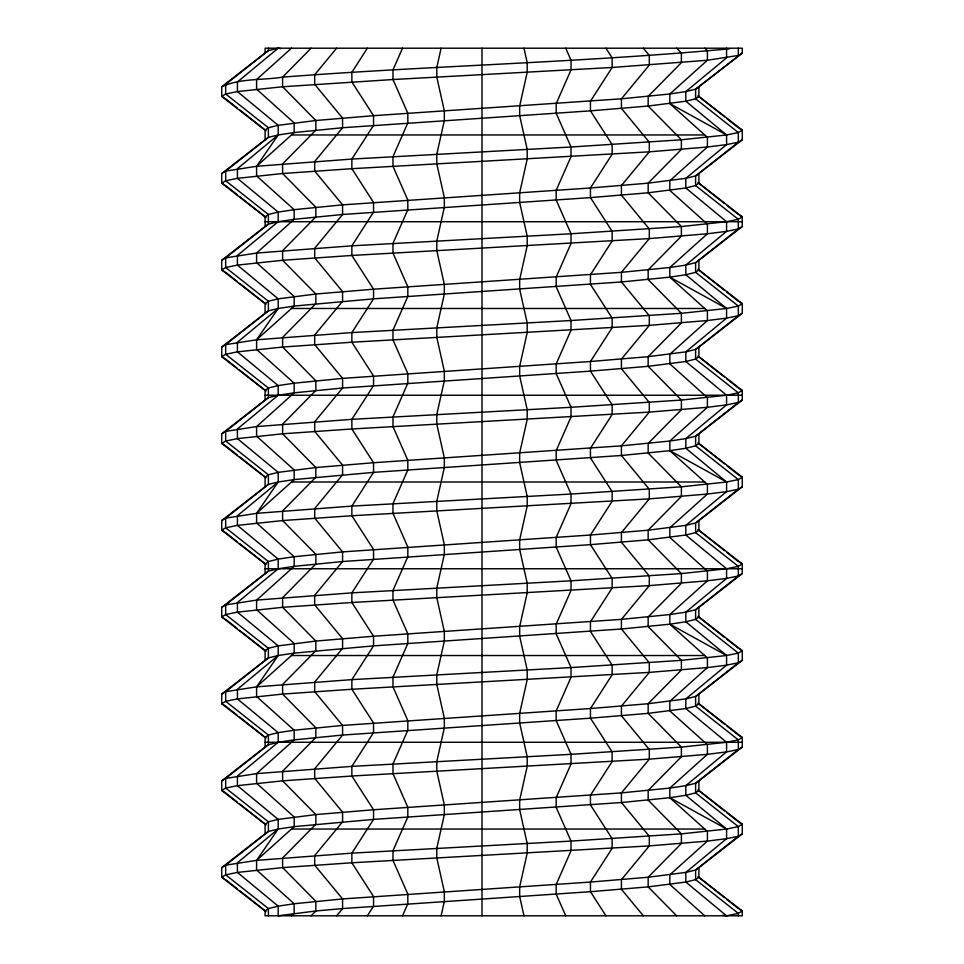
<?xml version="1.0" encoding="UTF-8"?>
<svg xmlns="http://www.w3.org/2000/svg" width="964" height="964" viewBox="0 0 964 964"><rect width="100%" height="100%" fill="white"/><g stroke="black" fill="none" stroke-linecap="round" stroke-linejoin="round"><path stroke-width="1.45" d="M441.102 48.2L436.8 67.48L436.8 77.12L444.332 110.86L444.332 120.5L436.8 154.24L436.8 163.88L444.332 197.62L444.332 207.26L436.8 241L436.8 250.64L444.332 284.38L444.332 294.02L436.8 327.76L436.8 337.4L444.332 371.14L444.332 380.78L436.8 414.52L436.8 424.16L444.332 457.9L444.332 467.54L436.8 501.28L436.8 510.92L444.332 544.66L444.332 554.3L436.8 588.04L436.8 597.68L444.332 631.42L444.332 641.06L436.8 674.8L436.8 684.44L444.332 718.18L444.332 727.82L436.8 761.56L436.8 771.2L444.332 804.94L444.332 814.58L436.8 848.32L436.8 857.96L444.332 891.7L444.332 901.34L441.102 915.8M402.518 48.2L392.975 69.89L392.975 79.53L407.82 113.27L407.82 122.91L392.975 156.65L392.975 166.29L407.82 200.03L407.82 209.67L392.975 243.41L392.975 253.05L407.82 286.79L407.82 296.43L392.975 330.17L392.975 339.81L407.82 373.55L407.82 383.19L392.975 416.93L392.975 426.57L407.82 460.31L407.82 469.95L392.975 503.69L392.975 513.33L407.82 547.07L407.82 556.71L392.975 590.45L392.975 600.09L407.82 633.83L407.82 643.47L392.975 677.21L392.975 686.85L407.82 720.59L407.82 730.23L392.975 763.97L392.975 773.61L407.82 807.35L407.82 816.99L392.975 850.73L392.975 860.37L407.82 894.11L407.82 903.75L402.518 915.8M367.356 48.2L351.86 72.3L351.86 81.94L373.55 115.68L373.55 125.32L351.86 159.06L351.86 168.7L373.55 202.44L373.55 212.08L351.86 245.82L351.86 255.46L373.55 289.2L373.55 298.84L351.86 332.58L351.86 342.22L373.55 375.96L373.55 385.6L351.86 419.34L351.86 428.98L373.55 462.72L373.55 472.36L351.86 506.1L351.86 515.74L373.55 549.48L373.55 559.12L351.86 592.86L351.86 602.5L373.55 636.24L373.55 645.88L351.86 679.62L351.86 689.26L373.55 723L373.55 732.64L351.86 766.38L351.86 776.02L373.55 809.76L373.55 819.4L351.86 853.14L351.86 862.78L373.55 896.52L373.55 906.16L367.356 915.8M221.72 260.28L265.1 226.54L265.1 216.9L221.72 183.16L221.72 173.52L265.1 139.78L265.1 130.14L221.72 96.4L221.72 86.76L265.1 53.02L265.1 48.2L742.28 48.2L742.28 53.02L698.9 86.76L698.9 96.4L742.28 130.14L742.28 139.78L698.9 173.52L698.9 183.16L742.28 216.9L742.28 226.54L698.9 260.28L698.9 269.92L742.28 303.66L742.28 313.3L698.9 347.04L698.9 356.68L742.28 390.42L742.28 400.06L698.9 433.8L698.9 443.44L742.28 477.18L742.28 486.82L698.9 520.56L698.9 530.2L742.28 563.94L742.28 573.58L698.9 607.32L698.9 616.96L742.28 650.7L742.28 660.34L698.9 694.08L698.9 703.72L742.28 737.46L742.28 747.1L698.9 780.84L698.9 790.48L742.28 824.22L742.28 833.86L698.9 867.6L698.9 877.24L742.28 910.98L742.28 915.8L265.1 915.8L265.1 910.98L221.72 877.24L221.72 867.6L265.1 833.86L265.1 824.22L221.72 790.48L221.72 780.84L265.1 747.1L265.1 737.46L221.72 703.72L221.72 694.08L265.1 660.34L265.1 650.7L221.72 616.96L221.72 607.32L265.1 573.58L265.1 563.94L221.72 530.2L221.72 520.56L265.1 486.82L265.1 477.18L221.72 443.44L221.72 433.8L265.1 400.06L265.1 390.42L221.72 356.68L221.72 347.04L265.1 313.3L265.1 303.66L221.72 269.92L221.72 260.28L225.672 257.87L256.593 253.05L294.165 219.31L294.165 209.67L256.593 175.93L256.593 166.29L278.186 134.96L278.186 125.32L237.421 91.58L237.421 81.94L278.186 48.2L281.09 48.634M221.72 433.8L225.672 431.39L256.593 426.57L294.165 392.83L294.165 383.19L256.593 349.45L256.593 339.81L278.186 308.48L278.186 298.84L237.421 265.1L237.421 255.46L278.186 221.72L294.165 219.31L342.582 214.49L590.45 197.62L648.157 192.8L685.814 187.98L695.61 185.57L698.9 183.16M221.72 607.32L225.672 604.91L256.593 600.09L294.165 566.35L294.165 556.71L256.593 522.97L256.593 513.33L278.186 482L278.186 472.36L237.421 438.62L237.421 428.98L278.186 395.24L294.165 392.83L342.582 388.01L590.45 371.14L648.157 366.32L685.814 361.5L695.61 359.09L698.9 356.68M221.72 780.84L225.672 778.43L256.593 773.61L294.165 739.87L294.165 730.23L256.593 696.49L256.593 686.85L278.186 655.52L278.186 645.88L237.421 612.14L237.421 602.5L278.186 568.76L294.165 566.35L342.582 561.53L590.45 544.66L648.157 539.84L685.814 535.02L695.61 532.61L698.9 530.2M291.477 915.8L294.165 913.39L294.165 903.75L256.593 870.01L256.593 860.37L278.186 829.04L278.186 819.4L237.421 785.66L237.421 776.02L278.186 742.28L294.165 739.87L342.582 735.05L590.45 718.18L648.157 713.36L685.814 708.54L695.61 706.13L698.9 703.72M336.605 48.2L314.698 74.71L314.698 84.35L342.582 118.09L342.582 127.73L314.698 161.47L314.698 171.11L342.582 204.85L342.582 214.49L314.698 248.23L314.698 257.87L342.582 291.61L342.582 301.25L314.698 334.99L314.698 344.63L342.582 378.37L342.582 388.01L314.698 421.75L314.698 431.39L342.582 465.13L342.582 474.77L314.698 508.51L314.698 518.15L342.582 551.89L342.582 561.53L314.698 595.27L314.698 604.91L342.582 638.65L342.582 648.29L314.698 682.03L314.698 691.67L342.582 725.41L342.582 735.05L314.698 768.79L314.698 778.43L342.582 812.17L342.582 821.81L314.698 855.55L314.698 865.19L342.582 898.93L342.582 908.57L336.605 915.8M311.095 48.2L282.609 77.12C262.582 80.422 240.349 78.06 221.72 86.76M311.095 915.8L315.843 910.98L342.582 908.57L590.45 891.7L648.157 886.88L685.814 882.06L695.61 879.65L698.9 877.24M291.477 48.2L256.593 79.53L256.593 89.17L294.165 122.91L294.165 132.55L256.593 166.29L225.672 171.11L221.72 173.52M221.72 347.04L225.672 344.63L256.593 339.81L294.165 306.07L373.55 298.84L621.419 281.97L669.835 277.15L685.814 274.74L695.61 272.33L698.9 269.92M221.72 520.56L225.672 518.15L256.593 513.33L294.165 479.59L373.55 472.36L621.419 455.49L669.835 450.67L685.814 448.26L695.61 445.85L698.9 443.44M221.72 694.08L225.672 691.67L256.593 686.85L294.165 653.11L373.55 645.88L621.419 629.01L669.835 624.19L685.814 621.78L695.61 619.37L698.9 616.96M221.72 867.6L225.672 865.19L256.593 860.37L294.165 826.63L373.55 819.4L621.419 802.53L669.835 797.71L685.814 795.3L695.61 792.89L698.9 790.48M698.9 96.4L695.61 98.81L685.814 101.22L648.157 106.04L590.45 110.86L342.582 127.73L294.165 132.55L278.186 134.96L237.421 168.7L237.421 178.34L278.186 212.08L294.165 209.67L342.582 204.85L590.45 187.98L648.157 183.16L685.814 178.34L695.61 175.93L698.9 173.52M739.316 215.093L742.28 216.9L738.328 219.31L726.579 221.72L681.391 226.54L571.025 233.77L351.86 245.82L256.593 253.05L256.593 262.69L294.165 296.43L294.165 306.07L278.186 308.48L237.421 342.22L237.421 351.86L278.186 385.6L294.165 383.19L342.582 378.37L590.45 361.5L648.157 356.68L685.814 351.86L695.61 349.45L698.9 347.04M739.316 388.613L742.28 390.42L738.328 392.83L726.579 395.24L681.391 400.06L571.025 407.29L351.86 419.34L256.593 426.57L256.593 436.21L294.165 469.95L294.165 479.59L278.186 482L237.421 515.74L237.421 525.38L278.186 559.12L294.165 556.71L342.582 551.89L590.45 535.02L648.157 530.2L685.814 525.38L695.61 522.97L698.9 520.56M739.316 562.133L742.28 563.94L738.328 566.35L726.579 568.76L681.391 573.58L571.025 580.81L351.86 592.86L256.593 600.09L256.593 609.73L294.165 643.47L294.165 653.11L278.186 655.52L237.421 689.26L237.421 698.9L278.186 732.64L294.165 730.23L342.582 725.41L590.45 708.54L648.157 703.72L685.814 698.9L695.61 696.49L698.9 694.08M739.316 735.653L742.28 737.46L738.328 739.87L726.579 742.28L681.391 747.1L571.025 754.33L351.86 766.38L256.593 773.61L256.593 783.25L294.165 816.99L294.165 826.63L278.186 829.04L237.421 862.78L237.421 872.42L278.186 906.16L294.165 903.75L342.582 898.93L590.45 882.06L648.157 877.24L685.814 872.42L695.61 870.01L698.9 867.6M265.1 53.02L268.39 50.61L278.186 48.2M265.1 130.14L268.39 127.73L278.186 125.32L315.843 120.5L373.55 115.68L621.419 98.81L669.835 93.99L685.814 91.58L695.61 89.17L698.9 86.76M265.1 139.78L268.39 137.37L278.186 134.96M265.1 216.9L268.39 214.49L278.186 212.08L278.186 221.72L268.39 224.13L265.1 226.54M265.1 303.66L268.39 301.25L278.186 298.84L315.843 294.02L373.55 289.2L621.419 272.33L669.835 267.51L685.814 265.1L695.61 262.69L698.9 260.28M265.1 313.3L268.39 310.89L278.186 308.48M265.1 390.42L268.39 388.01L278.186 385.6L278.186 395.24L268.39 397.65L265.1 400.06M265.1 477.18L268.39 474.77L278.186 472.36L315.843 467.54L373.55 462.72L621.419 445.85L669.835 441.03L685.814 438.62L695.61 436.21L698.9 433.8M265.1 486.82L268.39 484.41L278.186 482M265.1 563.94L268.39 561.53L278.186 559.12L278.186 568.76L268.39 571.17L265.1 573.58M265.1 650.7L268.39 648.29L278.186 645.88L315.843 641.06L373.55 636.24L621.419 619.37L669.835 614.55L685.814 612.14L695.61 609.73L698.9 607.32M265.1 660.34L268.39 657.93L278.186 655.52M265.1 737.46L268.39 735.05L278.186 732.64L278.186 742.28L268.39 744.69L265.1 747.1M265.1 824.22L268.39 821.81L278.186 819.4L315.843 814.58L373.55 809.76L621.419 792.89L669.835 788.07L685.814 785.66L695.61 783.25L698.9 780.84M265.1 833.86L268.39 831.45L278.186 829.04M265.1 910.98L268.39 908.57L278.186 906.16L278.186 915.8L315.843 910.98L315.843 901.34L282.609 867.6L282.609 857.96L315.843 824.22L315.843 814.58L282.609 780.84L282.609 771.2L315.843 737.46L315.843 727.82L282.609 694.08L282.609 684.44L315.843 650.7L315.843 641.06L282.609 607.32L282.609 597.68L315.843 563.94L315.843 554.3L282.609 520.56L282.609 510.92L315.843 477.18L315.843 467.54L282.609 433.8L282.609 424.16L315.843 390.42L315.843 380.78L282.609 347.04L282.609 337.4L315.843 303.66L315.843 294.02L282.609 260.28L282.609 250.64L315.843 216.9L315.843 207.26L282.609 173.52L282.609 163.88L315.843 130.14L315.843 120.5L282.609 86.76L282.609 77.12C431.39 65.66 581.147 62.54 729.519 48.803M742.28 53.02L695.61 89.17L695.61 98.81L738.328 132.55L738.328 142.19L695.61 175.93L695.61 185.57L738.328 219.31L738.328 228.95L695.61 262.69L695.61 272.33L738.328 306.07L738.328 315.71L695.61 349.45L695.61 359.09L738.328 392.83L738.328 402.47L695.61 436.21L695.61 445.85L738.328 479.59L738.328 489.23L695.61 522.97L695.61 532.61L738.328 566.35L738.328 575.99L695.61 609.73L695.61 619.37L738.328 653.11L738.328 662.75L695.61 696.49L695.61 706.13L738.328 739.87L738.328 749.51L695.61 783.25L695.61 792.89L738.328 826.63L738.328 836.27L695.61 870.01L695.61 879.65L738.328 913.39L738.328 915.8M742.28 139.78L738.328 142.19L726.579 144.6L707.407 147.01L649.302 151.83L351.86 168.7L282.609 173.52L237.421 178.34L225.672 180.75L221.72 183.16L224.684 184.968M742.28 226.54L738.328 228.95L726.579 231.36L707.407 233.77L649.302 238.59L351.86 255.46L282.609 260.28L237.421 265.1L225.672 267.51L221.72 269.92L224.684 271.728M742.28 313.3L738.328 315.71L726.579 318.12L707.407 320.53L649.302 325.35L351.86 342.22L282.609 347.04L237.421 351.86L225.672 354.27L221.72 356.68L224.684 358.488M742.28 400.06L738.328 402.47L726.579 404.88L707.407 407.29L649.302 412.11L351.86 428.98L282.609 433.8L237.421 438.62L225.672 441.03L221.72 443.44L224.684 445.248M742.28 486.82L738.328 489.23L726.579 491.64L707.407 494.05L649.302 498.87L351.86 515.74L282.609 520.56L237.421 525.38L225.672 527.79L221.72 530.2L224.684 532.008M742.28 573.58L738.328 575.99L726.579 578.4L707.407 580.81L649.302 585.63L351.86 602.5L282.609 607.32L237.421 612.14L225.672 614.55L221.72 616.96L224.684 618.768M742.28 660.34L738.328 662.75L726.579 665.16L707.407 667.57L649.302 672.39L351.86 689.26L282.609 694.08L237.421 698.9L225.672 701.31L221.72 703.72L224.684 705.528M742.28 747.1L738.328 749.51L726.579 751.92L707.407 754.33L649.302 759.15L351.86 776.02L282.609 780.84L237.421 785.66L225.672 788.07L221.72 790.48L224.684 792.288M742.28 833.86L738.328 836.27L726.579 838.68L707.407 841.09L649.302 845.91L351.86 862.78L282.609 867.6L237.421 872.42L225.672 874.83L221.72 877.24L224.684 879.048M256.593 166.29L351.86 159.06L571.025 147.01L681.391 139.78L726.579 134.96L738.328 132.55L742.28 130.14L739.316 128.333M256.593 339.81L351.86 332.58L571.025 320.53L681.391 313.3L726.579 308.48L738.328 306.07L742.28 303.66L739.316 301.853M256.593 513.33L351.86 506.1L571.025 494.05L681.391 486.82L726.579 482L738.328 479.59L742.28 477.18L739.316 475.373M256.593 686.85L351.86 679.62L571.025 667.57L681.391 660.34L726.579 655.52L738.328 653.11L742.28 650.7L739.316 648.893M256.593 860.37L351.86 853.14L571.025 841.09L681.391 833.86L726.579 829.04L738.328 826.63L742.28 824.22L739.316 822.413M722.156 915.246L726.579 915.8L738.328 913.39L742.28 910.98L739.316 909.173M291.477 134.96L704.72 134.96M265.1 221.72L742.28 221.72M291.477 308.48L704.72 308.48M265.1 395.24L742.28 395.24M291.477 482L704.72 482M265.1 568.76L742.28 568.76M291.477 655.52L704.72 655.52M265.1 742.28L742.28 742.28M291.477 829.04L704.72 829.04M738.328 48.2L738.328 55.43L707.407 60.25L669.835 93.99L669.835 103.63L726.579 134.96L726.579 144.6L685.814 178.34L685.814 187.98L726.579 221.72L726.579 231.36L685.814 265.1L685.814 274.74L726.579 308.48L726.579 318.12L685.814 351.86L685.814 361.5L726.579 395.24L726.579 404.88L685.814 438.62L685.814 448.26L726.579 482L726.579 491.64L685.814 525.38L685.814 535.02L726.579 568.76L726.579 578.4L685.814 612.14L685.814 621.78L726.579 655.52L726.579 665.16L685.814 698.9L685.814 708.54L726.579 742.28L726.579 751.92L685.814 785.66L685.814 795.3L726.579 829.04L726.579 838.68L685.814 872.42L685.814 882.06L726.579 915.8M669.835 103.63L707.407 137.37L707.407 147.01L669.835 180.75L669.835 190.39L707.407 224.13L707.407 233.77L669.835 267.51L669.835 277.15L726.579 308.48M669.835 277.15L707.407 310.89L707.407 320.53L669.835 354.27L669.835 363.91L707.407 397.65L707.407 407.29L669.835 441.03L669.835 450.67L726.579 482M669.835 450.67L707.407 484.41L707.407 494.05L669.835 527.79L669.835 537.43L707.407 571.17L707.407 580.81L669.835 614.55L669.835 624.19L726.579 655.52M669.835 624.19L707.407 657.93L707.407 667.57L669.835 701.31L669.835 710.95L707.407 744.69L707.407 754.33L669.835 788.07L669.835 797.71L726.579 829.04M224.684 98.208L221.72 96.4L225.672 93.99L237.421 91.58L282.609 86.76L392.975 79.53L612.14 67.48L707.407 60.25L707.407 50.61L704.72 48.2M697.912 95.81L724.47 116.789M726.784 118.608L738.328 127.73M697.912 182.57L724.47 203.549M726.784 205.368L738.328 214.49M697.912 269.33L724.47 290.309M726.784 292.128L738.328 301.25M697.912 356.09L724.47 377.069M726.784 378.888L738.328 388.01M697.912 442.85L724.47 463.829M726.784 465.648L738.328 474.77M225.672 98.81L237.216 107.932M239.53 109.751L266.088 130.73M697.912 529.61L724.47 550.589M726.784 552.408L738.328 561.53M225.672 185.57L237.216 194.692M239.53 196.511L266.088 217.49M697.912 616.37L724.47 637.349M726.784 639.168L738.328 648.29M225.672 272.33L237.216 281.452M239.53 283.271L266.088 304.25M697.912 703.13L724.47 724.109M726.784 725.928L738.328 735.05M225.672 359.09L237.216 368.212M239.53 370.031L266.088 391.01M697.912 789.89L724.47 810.869M726.784 812.688L738.328 821.81M225.672 445.85L237.216 454.972M239.53 456.791L266.088 477.77M697.912 876.65L724.47 897.629M726.784 899.448L738.328 908.57M225.672 532.61L237.216 541.732M239.53 543.551L266.088 564.53M225.672 619.37L237.216 628.492M239.53 630.311L266.088 651.29M225.672 706.13L237.216 715.252M239.53 717.071L266.088 738.05M225.672 792.89L237.216 802.012M239.53 803.831L266.088 824.81M225.672 879.65L237.216 888.772M239.53 890.591L266.088 911.57M726.579 134.96L685.814 101.22L685.814 91.58L726.579 57.84L726.579 48.2M669.835 797.71L707.407 831.45L707.407 841.09L669.835 874.83L669.835 884.47L704.72 915.8M676.644 48.2L681.391 53.02L681.391 62.66L648.157 96.4L648.157 106.04L681.391 139.78L681.391 149.42L648.157 183.16L648.157 192.8L681.391 226.54L681.391 236.18L648.157 269.92L648.157 279.56L681.391 313.3L681.391 322.94L648.157 356.68L648.157 366.32L681.391 400.06L681.391 409.7L648.157 443.44L648.157 453.08L681.391 486.82L681.391 496.46L648.157 530.2L648.157 539.84L681.391 573.58L681.391 583.22L648.157 616.96L648.157 626.6L681.391 660.34L681.391 669.98L648.157 703.72L648.157 713.36L681.391 747.1L681.391 756.74L648.157 790.48L648.157 800.12L681.391 833.86L681.391 843.5L648.157 877.24L648.157 886.88L676.644 915.8M643.325 48.2L649.302 55.43L649.302 65.07L621.419 98.81L621.419 108.45L649.302 142.19L649.302 151.83L621.419 185.57L621.419 195.21L649.302 228.95L649.302 238.59L621.419 272.33L621.419 281.97L649.302 315.71L649.302 325.35L621.419 359.09L621.419 368.73L649.302 402.47L649.302 412.11L621.419 445.85L621.419 455.49L649.302 489.23L649.302 498.87L621.419 532.61L621.419 542.25L649.302 575.99L649.302 585.63L621.419 619.37L621.419 629.01L649.302 662.75L649.302 672.39L621.419 706.13L621.419 715.77L649.302 749.51L649.302 759.15L621.419 792.89L621.419 802.53L649.302 836.27L649.302 845.91L621.419 879.65L621.419 889.29L643.325 915.8M605.946 48.2L612.14 57.84L612.14 67.48L590.45 101.22L590.45 110.86L612.14 144.6L612.14 154.24L590.45 187.98L590.45 197.62L612.14 231.36L612.14 241L590.45 274.74L590.45 284.38L612.14 318.12L612.14 327.76L590.45 361.5L590.45 371.14L612.14 404.88L612.14 414.52L590.45 448.26L590.45 457.9L612.14 491.64L612.14 501.28L590.45 535.02L590.45 544.66L612.14 578.4L612.14 588.04L590.45 621.78L590.45 631.42L612.14 665.16L612.14 674.8L590.45 708.54L590.45 718.18L612.14 751.92L612.14 761.56L590.45 795.3L590.45 804.94L612.14 838.68L612.14 848.32L590.45 882.06L590.45 891.7L605.946 915.8M565.723 48.2L571.025 60.25L571.025 69.89L556.18 103.63L556.18 113.27L571.025 147.01L571.025 156.65L556.18 190.39L556.18 200.03L571.025 233.77L571.025 243.41L556.18 277.15L556.18 286.79L571.025 320.53L571.025 330.17L556.18 363.91L556.18 373.55L571.025 407.29L571.025 416.93L556.18 450.67L556.18 460.31L571.025 494.05L571.025 503.69L556.18 537.43L556.18 547.07L571.025 580.81L571.025 590.45L556.18 624.19L556.18 633.83L571.025 667.57L571.025 677.21L556.18 710.95L556.18 720.59L571.025 754.33L571.025 763.97L556.18 797.71L556.18 807.35L571.025 841.09L571.025 850.73L556.18 884.47L556.18 894.11L565.723 915.8M523.97 48.2L527.2 62.66L527.2 72.3L519.668 106.04L519.668 115.68L527.2 149.42L527.2 159.06L519.668 192.8L519.668 202.44L527.2 236.18L527.2 245.82L519.668 279.56L519.668 289.2L527.2 322.94L527.2 332.58L519.668 366.32L519.668 375.96L527.2 409.7L527.2 419.34L519.668 453.08L519.668 462.72L527.2 496.46L527.2 506.1L519.668 539.84L519.668 549.48L527.2 583.22L527.2 592.86L519.668 626.6L519.668 636.24L527.2 669.98L527.2 679.62L519.668 713.36L519.668 723L527.2 756.74L527.2 766.38L519.668 800.12L519.668 809.76L527.2 843.5L527.2 853.14L519.668 886.88L519.668 896.52L523.97 915.8M482 48.2L482 915.8M268.39 48.2L268.39 50.61L225.672 84.35L225.672 93.99L268.39 127.73L268.39 137.37L225.672 171.11L225.672 180.75L268.39 214.49L268.39 224.13L225.672 257.87L225.672 267.51L268.39 301.25L268.39 310.89L225.672 344.63L225.672 354.27L268.39 388.01L268.39 397.65L225.672 431.39L225.672 441.03L268.39 474.77L268.39 484.41L225.672 518.15L225.672 527.79L268.39 561.53L268.39 571.17L225.672 604.91L225.672 614.55L268.39 648.29L268.39 657.93L225.672 691.67L225.672 701.31L268.39 735.05L268.39 744.69L225.672 778.43L225.672 788.07L268.39 821.81L268.39 831.45L225.672 865.19L225.672 874.83L268.39 908.57L268.39 915.8"/></g></svg>
